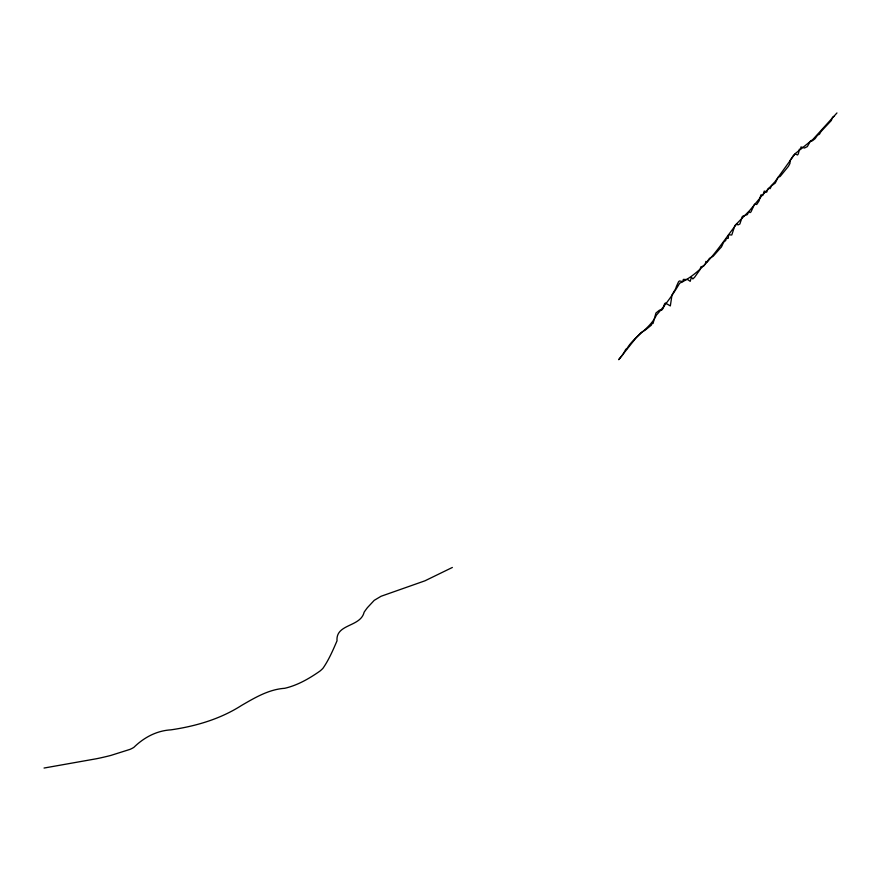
<?xml version="1.0" encoding="UTF-8"?>
<svg xmlns="http://www.w3.org/2000/svg" width="881" height="881" viewBox="0 0 881 881"><rect width="100%" height="100%" fill="white"/><g stroke="black" fill="none" stroke-linecap="round" stroke-linejoin="round"><path stroke-width="1.32" d="M836.95 112.955L813.108 139.22L795.103 153.701L774.928 181.783L762.098 195.516L749.588 210.592L734.897 225.547L731.781 234.985L728.532 234.809L728.279 238.244L726.219 238.597L725.625 240.623C722.299 241.923 722.894 246.515 719.986 248.519L713.214 256.228L709.436 258.375L707.036 261.866L705.868 261.415L705.373 263.848L703.732 265.985L700.736 266.932L700.241 269.366L694.602 277.262L692.851 278.936L691.387 277.251L690.219 281.325L687.665 279.552L683.348 279.409L682.797 281.612L679.427 280.94L678.546 281.755L676.421 286.413A15.384 6.596 88.4 0 1 674.295 290.994L672.005 294.948L670.331 305.927L665.375 303.02L664.505 303.901L663.349 308.075L661.697 310.145L659.539 310.101L655.938 313.019L653.052 323.448L651.995 323.536L651.312 325.199L645.013 330.276L641.225 332.434L636.06 337.83L618.693 359.69L622.845 354.58L625.862 349.184L626.843 348.799C634.639 335.573 649.991 328.998 656.433 315.09C665.276 305.189 672.941 294.672 679.68 283.208C705.174 271.183 719.898 245.414 736.67 223.961L737.97 224.93L739.886 223.983L742.375 216.385L747.319 214.612L748.806 211.792L750.061 212.596L750.975 211.925L754.521 204.227L756.724 204.491L759.092 200.868L760.898 194.921L763.045 194.976L764.256 191.056L766.668 192.201L768.034 188.93L768.937 188.204L770.115 188.666L771.58 185.792L775.236 183.083L778.143 177.246L780.114 176.508L788.44 166.311L789.916 163.514L790.224 160.287L793.385 155.496L795.169 153.988L797.536 154.946L798.351 153.823L799.386 149.186L800.477 149.263L800.994 146.951L804.463 148.03L807.337 146.598L810.355 141.202L812.403 140.795L815.112 138.647L817.524 135.211L819.44 134.231L820.96 131.61L831.246 120.587L832.6 117.25L834.472 116.105M452.36 567.463L424.906 580.832L381.055 596.272L374.227 600.346L367.443 607.626A189.844 74.786 -13.3 0 0 364.117 612.218C360.527 627.261 335.672 623.638 337.016 640.817C333.04 650.057 328.844 659.847 323.019 668.216A41.011 16.155 -13.3 0 1 319.847 671.157C309.198 678.601 297.514 685.352 284.739 688.292C268.815 689.383 255.005 697.62 241.537 705.45C220.173 719.127 195.802 726.208 170.914 729.853C156.521 730.712 143.988 737.496 133.846 747.363A16.717 6.585 -13.3 0 1 129.925 749.401L110.808 755.435A110.18 43.4 -13.3 0 1 96.492 758.739L44.05 768.045"/></g></svg>
